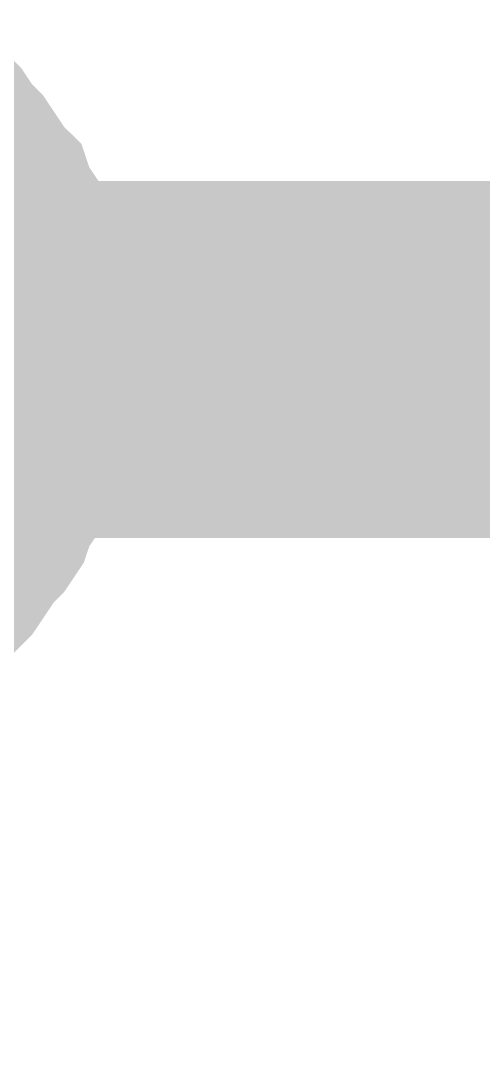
# Model space of a CAD drawing. Header units: inches. Extents: x 0 to 841, y 0 to 594.
# Drawn here: x 220.696 to 221.667, y 421.053 to 423.202 of the extents above; entities that cross this region are included whole.
import ezdxf

# ---------------------------------------------------------------- set-up
doc = ezdxf.new("R2010")
doc.units = ezdxf.units.IN
doc.layers.add('Sheet', color=255, linetype='Continuous')

msp = doc.modelspace()

# ---------------------------------------------------------------- linework, layer by layer
at = {"layer": 'Sheet'}
for points in [[(220.5357, 423.0521, 0.2997, 0.2997, 0), (220.5581, 423.0296, 0.2997, 0.2997, 0), (220.5806, 423.0071, 0.2997, 0.2997, 0), (220.603, 422.9735, 0.2997, 0.2997, 0), (220.6255, 422.951, 0.2997, 0.2997, 0), (220.648, 422.9173, 0.2997, 0.2997, 0), (220.6704, 422.8836, 0.2997, 0.2997, 0), (220.6929, 422.8612, 0.2997, 0.2997, 0), (220.7041, 422.8275, 0.2997, 0.2997, 0), (220.7266, 422.7938, 0.2997, 0.2997, 0), (220.7378, 422.7601, 0.2997, 0.2997, 0), (220.749, 422.7152, 0.2997, 0.2997, 0), (220.7603, 422.6815, 0.2997, 0.2997, 0), (220.7715, 422.6478, 0.2997, 0.2997, 0), (220.7715, 422.6029, 0.2997, 0.2997, 0), (220.7827, 422.5692, 0.2997, 0.2997, 0), (220.7827, 422.5355, 0.2997, 0.2997, 0), (220.7827, 422.4906, 0.2997, 0.2997, 0)], [(220.5357, 423.0521, 0.2997, 0.2997, 0), (220.5581, 423.0296, 0.2997, 0.2997, 0), (220.5806, 423.0071, 0.2997, 0.2997, 0), (220.603, 422.9735, 0.2997, 0.2997, 0), (220.6255, 422.951, 0.2997, 0.2997, 0), (220.648, 422.9173, 0.2997, 0.2997, 0), (220.6704, 422.8836, 0.2997, 0.2997, 0), (220.6929, 422.8612, 0.2997, 0.2997, 0), (220.7041, 422.8275, 0.2997, 0.2997, 0), (220.7266, 422.7938, 0.2997, 0.2997, 0), (220.7378, 422.7601, 0.2997, 0.2997, 0), (220.749, 422.7152, 0.2997, 0.2997, 0), (220.7603, 422.6815, 0.2997, 0.2997, 0), (220.7715, 422.6478, 0.2997, 0.2997, 0), (220.7715, 422.6029, 0.2997, 0.2997, 0), (220.7827, 422.5692, 0.2997, 0.2997, 0), (220.7827, 422.5355, 0.2997, 0.2997, 0), (220.7827, 422.4906, 0.2997, 0.2997, 0)], [(220.6255, 422.951, 0.0991, 0.0991, 0), (220.648, 422.9173, 0.0991, 0.0991, 0), (220.6704, 422.8836, 0.0991, 0.0991, 0), (220.6929, 422.8612, 0.0991, 0.0991, 0), (220.7041, 422.8275, 0.0991, 0.0991, 0), (220.7266, 422.7938, 0.0991, 0.0991, 0), (220.7378, 422.7601, 0.0991, 0.0991, 0), (220.749, 422.7152, 0.0991, 0.0991, 0), (220.7603, 422.6815, 0.0991, 0.0991, 0), (220.7715, 422.6478, 0.0991, 0.0991, 0), (220.7715, 422.6029, 0.0991, 0.0991, 0), (220.7827, 422.5692, 0.0991, 0.0991, 0), (220.7827, 422.5355, 0.0991, 0.0991, 0), (220.7827, 422.4906, 0.0991, 0.0991, 0)], [(220.6255, 422.951, 0.0991, 0.0991, 0), (220.648, 422.9173, 0.0991, 0.0991, 0), (220.6704, 422.8836, 0.0991, 0.0991, 0), (220.6929, 422.8612, 0.0991, 0.0991, 0), (220.7041, 422.8275, 0.0991, 0.0991, 0), (220.7266, 422.7938, 0.0991, 0.0991, 0), (220.7378, 422.7601, 0.0991, 0.0991, 0), (220.749, 422.7152, 0.0991, 0.0991, 0), (220.7603, 422.6815, 0.0991, 0.0991, 0), (220.7715, 422.6478, 0.0991, 0.0991, 0), (220.7715, 422.6029, 0.0991, 0.0991, 0), (220.7827, 422.5692, 0.0991, 0.0991, 0), (220.7827, 422.5355, 0.0991, 0.0991, 0), (220.7827, 422.4906, 0.0991, 0.0991, 0)], [(212.5182, 422.4906, 0.7493, 0.7493, 0), (220.0191, 422.4906, 0.7493, 0.7493, 0), (235.021, 422.4906, 0.7493, 0.7493, 0), (327.5134, 422.4906, 0.7493, 0.7493, 0), (327.5134, 374.9895, 0.7493, 0.7493, 0), (350.0049, 374.9895, 0.7493, 0.7493, 0)], [(220.7827, 422.4906, 0.2997, 0.2997, 0), (220.7827, 422.4569, 0.2997, 0.2997, 0), (220.7827, 422.412, 0.2997, 0.2997, 0), (220.7715, 422.3783, 0.2997, 0.2997, 0), (220.7715, 422.3334, 0.2997, 0.2997, 0), (220.7603, 422.2997, 0.2997, 0.2997, 0), (220.749, 422.266, 0.2997, 0.2997, 0), (220.7378, 422.2323, 0.2997, 0.2997, 0), (220.7266, 422.1986, 0.2997, 0.2997, 0), (220.7041, 422.1649, 0.2997, 0.2997, 0), (220.6929, 422.1312, 0.2997, 0.2997, 0), (220.6704, 422.0976, 0.2997, 0.2997, 0), (220.648, 422.0751, 0.2997, 0.2997, 0), (220.6255, 422.0414, 0.2997, 0.2997, 0), (220.603, 422.0077, 0.2997, 0.2997, 0), (220.5806, 421.9853, 0.2997, 0.2997, 0), (220.5581, 421.9628, 0.2997, 0.2997, 0), (220.5357, 421.9291, 0.2997, 0.2997, 0)], [(220.7827, 422.4906, 0.2997, 0.2997, 0), (220.7827, 422.4569, 0.2997, 0.2997, 0), (220.7827, 422.412, 0.2997, 0.2997, 0), (220.7715, 422.3783, 0.2997, 0.2997, 0), (220.7715, 422.3334, 0.2997, 0.2997, 0), (220.7603, 422.2997, 0.2997, 0.2997, 0), (220.749, 422.266, 0.2997, 0.2997, 0), (220.7378, 422.2323, 0.2997, 0.2997, 0), (220.7266, 422.1986, 0.2997, 0.2997, 0), (220.7041, 422.1649, 0.2997, 0.2997, 0), (220.6929, 422.1312, 0.2997, 0.2997, 0), (220.6704, 422.0976, 0.2997, 0.2997, 0), (220.648, 422.0751, 0.2997, 0.2997, 0), (220.6255, 422.0414, 0.2997, 0.2997, 0), (220.603, 422.0077, 0.2997, 0.2997, 0), (220.5806, 421.9853, 0.2997, 0.2997, 0), (220.5581, 421.9628, 0.2997, 0.2997, 0), (220.5357, 421.9291, 0.2997, 0.2997, 0)], [(220.7827, 422.4906, 0.2997, 0.2997, 0), (220.7827, 422.4906, 0.2997, 0.2997, 0), (220.7827, 422.4906, 0.2997, 0.2997, 0), (220.7827, 422.4906, 0.2997, 0.2997, 0), (220.7827, 422.4906, 0.2997, 0.2997, 0), (220.7827, 422.4906, 0.2997, 0.2997, 0), (220.7827, 422.4906, 0.2997, 0.2997, 0), (220.7827, 422.4906, 0.2997, 0.2997, 0), (220.7827, 422.4906, 0.2997, 0.2997, 0), (220.7827, 422.4906, 0.2997, 0.2997, 0), (220.7827, 422.4906, 0.2997, 0.2997, 0), (220.7827, 422.4906, 0.2997, 0.2997, 0), (220.7827, 422.4906, 0.2997, 0.2997, 0), (220.7827, 422.4906, 0.2997, 0.2997, 0), (220.7827, 422.4906, 0.2997, 0.2997, 0), (220.7827, 422.4906, 0.2997, 0.2997, 0), (220.7827, 422.4906, 0.2997, 0.2997, 0), (220.7827, 422.4906, 0.2997, 0.2997, 0), (220.7827, 422.4906, 0.2997, 0.2997, 0), (220.7827, 422.4906, 0.2997, 0.2997, 0), (220.7827, 422.4906, 0.2997, 0.2997, 0), (220.7827, 422.4906, 0.2997, 0.2997, 0), (220.7827, 422.4906, 0.2997, 0.2997, 0), (220.7827, 422.4906, 0.2997, 0.2997, 0), (220.7827, 422.4906, 0.2997, 0.2997, 0), (220.7827, 422.4906, 0.2997, 0.2997, 0), (220.7827, 422.4906, 0.2997, 0.2997, 0), (220.7827, 422.4906, 0.2997, 0.2997, 0), (220.7827, 422.4906, 0.2997, 0.2997, 0), (220.7827, 422.4906, 0.2997, 0.2997, 0), (220.7827, 422.4906, 0.2997, 0.2997, 0), (220.7827, 422.4906, 0.2997, 0.2997, 0), (220.7827, 422.4906, 0.2997, 0.2997, 0)], [(220.7827, 422.4906, 0.2997, 0.2997, 0), (220.7827, 422.4906, 0.2997, 0.2997, 0)], [(220.7827, 422.4906, 0.2997, 0.2997, 0), (220.7827, 422.4906, 0.2997, 0.2997, 0), (220.7827, 422.4906, 0.2997, 0.2997, 0), (220.7827, 422.4906, 0.2997, 0.2997, 0), (220.7827, 422.4906, 0.2997, 0.2997, 0), (220.7827, 422.4906, 0.2997, 0.2997, 0), (220.7827, 422.4906, 0.2997, 0.2997, 0), (220.7827, 422.4906, 0.2997, 0.2997, 0), (220.7827, 422.4906, 0.2997, 0.2997, 0), (220.7827, 422.4906, 0.2997, 0.2997, 0), (220.7827, 422.4906, 0.2997, 0.2997, 0), (220.7827, 422.4906, 0.2997, 0.2997, 0), (220.7827, 422.4906, 0.2997, 0.2997, 0), (220.7827, 422.4906, 0.2997, 0.2997, 0), (220.7827, 422.4906, 0.2997, 0.2997, 0), (220.7827, 422.4906, 0.2997, 0.2997, 0), (220.7827, 422.4906, 0.2997, 0.2997, 0), (220.7827, 422.4906, 0.2997, 0.2997, 0), (220.7827, 422.4906, 0.2997, 0.2997, 0), (220.7827, 422.4906, 0.2997, 0.2997, 0), (220.7827, 422.4906, 0.2997, 0.2997, 0), (220.7827, 422.4906, 0.2997, 0.2997, 0), (220.7827, 422.4906, 0.2997, 0.2997, 0), (220.7827, 422.4906, 0.2997, 0.2997, 0), (220.7827, 422.4906, 0.2997, 0.2997, 0), (220.7827, 422.4906, 0.2997, 0.2997, 0), (220.7827, 422.4906, 0.2997, 0.2997, 0), (220.7827, 422.4906, 0.2997, 0.2997, 0), (220.7827, 422.4906, 0.2997, 0.2997, 0), (220.7827, 422.4906, 0.2997, 0.2997, 0), (220.7827, 422.4906, 0.2997, 0.2997, 0), (220.7827, 422.4906, 0.2997, 0.2997, 0), (220.7827, 422.4906, 0.2997, 0.2997, 0)], [(220.7827, 422.4906, 0.2997, 0.2997, 0), (220.7827, 422.4906, 0.2997, 0.2997, 0)], [(220.7827, 422.4906, 0.0991, 0.0991, 0), (220.7827, 422.4569, 0.0991, 0.0991, 0), (220.7827, 422.412, 0.0991, 0.0991, 0), (220.7715, 422.3783, 0.0991, 0.0991, 0), (220.7715, 422.3334, 0.0991, 0.0991, 0), (220.7603, 422.2997, 0.0991, 0.0991, 0), (220.749, 422.266, 0.0991, 0.0991, 0), (220.7378, 422.2323, 0.0991, 0.0991, 0), (220.7266, 422.1986, 0.0991, 0.0991, 0), (220.7041, 422.1649, 0.0991, 0.0991, 0), (220.6929, 422.1312, 0.0991, 0.0991, 0), (220.6704, 422.0976, 0.0991, 0.0991, 0), (220.648, 422.0751, 0.0991, 0.0991, 0), (220.6255, 422.0414, 0.0991, 0.0991, 0)], [(220.7827, 422.4906, 0.0991, 0.0991, 0), (220.7827, 422.4569, 0.0991, 0.0991, 0), (220.7827, 422.412, 0.0991, 0.0991, 0), (220.7715, 422.3783, 0.0991, 0.0991, 0), (220.7715, 422.3334, 0.0991, 0.0991, 0), (220.7603, 422.2997, 0.0991, 0.0991, 0), (220.749, 422.266, 0.0991, 0.0991, 0), (220.7378, 422.2323, 0.0991, 0.0991, 0), (220.7266, 422.1986, 0.0991, 0.0991, 0), (220.7041, 422.1649, 0.0991, 0.0991, 0), (220.6929, 422.1312, 0.0991, 0.0991, 0), (220.6704, 422.0976, 0.0991, 0.0991, 0), (220.648, 422.0751, 0.0991, 0.0991, 0), (220.6255, 422.0414, 0.0991, 0.0991, 0)], [(220.7827, 422.4906, 0.0991, 0.0991, 0), (220.7827, 422.4906, 0.0991, 0.0991, 0), (220.7827, 422.4906, 0.0991, 0.0991, 0), (220.7827, 422.4906, 0.0991, 0.0991, 0), (220.7827, 422.4906, 0.0991, 0.0991, 0), (220.7827, 422.4906, 0.0991, 0.0991, 0), (220.7827, 422.4906, 0.0991, 0.0991, 0), (220.7827, 422.4906, 0.0991, 0.0991, 0), (220.7827, 422.4906, 0.0991, 0.0991, 0), (220.7827, 422.4906, 0.0991, 0.0991, 0), (220.7827, 422.4906, 0.0991, 0.0991, 0), (220.7827, 422.4906, 0.0991, 0.0991, 0), (220.7827, 422.4906, 0.0991, 0.0991, 0), (220.7827, 422.4906, 0.0991, 0.0991, 0), (220.7827, 422.4906, 0.0991, 0.0991, 0), (220.7827, 422.4906, 0.0991, 0.0991, 0), (220.7827, 422.4906, 0.0991, 0.0991, 0), (220.7827, 422.4906, 0.0991, 0.0991, 0), (220.7827, 422.4906, 0.0991, 0.0991, 0), (220.7827, 422.4906, 0.0991, 0.0991, 0), (220.7827, 422.4906, 0.0991, 0.0991, 0), (220.7827, 422.4906, 0.0991, 0.0991, 0), (220.7827, 422.4906, 0.0991, 0.0991, 0), (220.7827, 422.4906, 0.0991, 0.0991, 0), (220.7827, 422.4906, 0.0991, 0.0991, 0), (220.7827, 422.4906, 0.0991, 0.0991, 0), (220.7827, 422.4906, 0.0991, 0.0991, 0), (220.7827, 422.4906, 0.0991, 0.0991, 0), (220.7827, 422.4906, 0.0991, 0.0991, 0), (220.7827, 422.4906, 0.0991, 0.0991, 0), (220.7827, 422.4906, 0.0991, 0.0991, 0), (220.7827, 422.4906, 0.0991, 0.0991, 0), (220.7827, 422.4906, 0.0991, 0.0991, 0)], [(220.7827, 422.4906, 0.0991, 0.0991, 0), (220.7827, 422.4906, 0.0991, 0.0991, 0)], [(220.7827, 422.4906, 0.0991, 0.0991, 0), (220.7827, 422.4906, 0.0991, 0.0991, 0), (220.7827, 422.4906, 0.0991, 0.0991, 0), (220.7827, 422.4906, 0.0991, 0.0991, 0), (220.7827, 422.4906, 0.0991, 0.0991, 0), (220.7827, 422.4906, 0.0991, 0.0991, 0), (220.7827, 422.4906, 0.0991, 0.0991, 0), (220.7827, 422.4906, 0.0991, 0.0991, 0), (220.7827, 422.4906, 0.0991, 0.0991, 0), (220.7827, 422.4906, 0.0991, 0.0991, 0), (220.7827, 422.4906, 0.0991, 0.0991, 0), (220.7827, 422.4906, 0.0991, 0.0991, 0), (220.7827, 422.4906, 0.0991, 0.0991, 0), (220.7827, 422.4906, 0.0991, 0.0991, 0), (220.7827, 422.4906, 0.0991, 0.0991, 0), (220.7827, 422.4906, 0.0991, 0.0991, 0), (220.7827, 422.4906, 0.0991, 0.0991, 0), (220.7827, 422.4906, 0.0991, 0.0991, 0), (220.7827, 422.4906, 0.0991, 0.0991, 0), (220.7827, 422.4906, 0.0991, 0.0991, 0), (220.7827, 422.4906, 0.0991, 0.0991, 0), (220.7827, 422.4906, 0.0991, 0.0991, 0), (220.7827, 422.4906, 0.0991, 0.0991, 0), (220.7827, 422.4906, 0.0991, 0.0991, 0), (220.7827, 422.4906, 0.0991, 0.0991, 0), (220.7827, 422.4906, 0.0991, 0.0991, 0), (220.7827, 422.4906, 0.0991, 0.0991, 0), (220.7827, 422.4906, 0.0991, 0.0991, 0), (220.7827, 422.4906, 0.0991, 0.0991, 0), (220.7827, 422.4906, 0.0991, 0.0991, 0), (220.7827, 422.4906, 0.0991, 0.0991, 0), (220.7827, 422.4906, 0.0991, 0.0991, 0), (220.7827, 422.4906, 0.0991, 0.0991, 0)], [(220.7827, 422.4906, 0.0991, 0.0991, 0), (220.7827, 422.4906, 0.0991, 0.0991, 0)]]:
    msp.add_lwpolyline(points, format="xyseb", dxfattribs=at)

doc.saveas('drawing.dxf')
